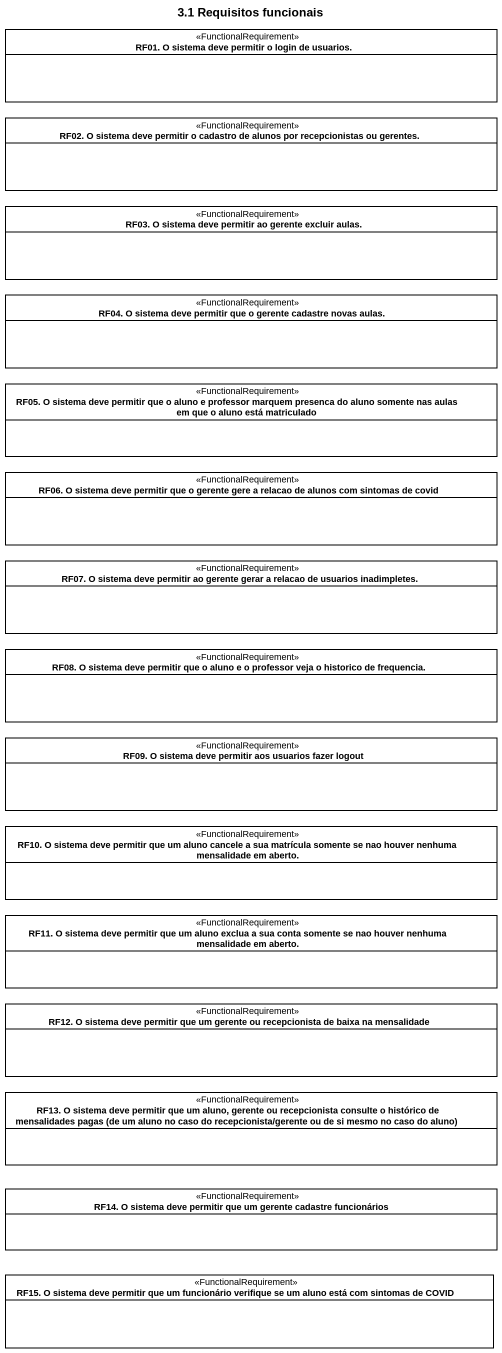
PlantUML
@startuml
title 3.1 Requisitos funcionais
hide circle
hide empty members
class "RF01. O sistema deve permitir o login de usuarios." as RF01_O_sistema_deve <<FunctionalRequirement>>
class "RF02. O sistema deve permitir o cadastro de alunos por recepcionistas ou gerentes." as RF02_O_sistema_deve <<FunctionalRequirement>>
class "RF03. O sistema deve permitir ao gerente excluir aulas." as RF03_O_sistema_deve <<FunctionalRequirement>>
class "RF04. O sistema deve permitir que o gerente cadastre novas aulas." as RF04_O_sistema_deve <<FunctionalRequirement>>
class "RF05. O sistema deve permitir que o aluno e professor marquem presenca do aluno somente nas aulas em que o aluno está matriculado" as RF05_O_sistema_deve <<FunctionalRequirement>>
class "RF06. O sistema deve permitir que o gerente gere a relacao de alunos com sintomas de covid" as RF06_O_sistema_deve <<FunctionalRequirement>>
class "RF07. O sistema deve permitir ao gerente gerar a relacao de usuarios inadimpletes." as RF07_O_sistema_deve <<FunctionalRequirement>>
class "RF08. O sistema deve permitir que o aluno e o professor veja o historico de frequencia." as RF08_O_sistema_deve <<FunctionalRequirement>>
class "RF09. O sistema deve permitir aos usuarios fazer logout" as RF09_O_sistema_deve <<FunctionalRequirement>>
class "RF10. O sistema deve permitir que um aluno cancele a sua matrícula somente se nao houver nenhuma mensalidade em aberto." as RF10_O_sistema_deve <<FunctionalRequirement>>
class "RF11. O sistema deve permitir que um aluno exclua a sua conta somente se nao houver nenhuma mensalidade em aberto." as RF11_O_sistema_deve <<FunctionalRequirement>>
class "RF12. O sistema deve permitir que um gerente ou recepcionista de baixa na mensalidade" as RF12_O_sistema_deve <<FunctionalRequirement>>
class "RF13. O sistema deve permitir que um aluno, gerente ou recepcionista consulte o histórico de mensalidades pagas (de um aluno no caso do recepcionista/gerente ou de si mesmo no caso do aluno)" as RF13_O_sistema_deve <<FunctionalRequirement>>
class "RF14. O sistema deve permitir que um gerente cadastre funcionários" as RF14_O_sistema_deve <<FunctionalRequirement>>
class "RF15. O sistema deve permitir que um funcionário verifique se um aluno está com sintomas de COVID" as RF15_O_sistema_deve <<FunctionalRequirement>>
@enduml
